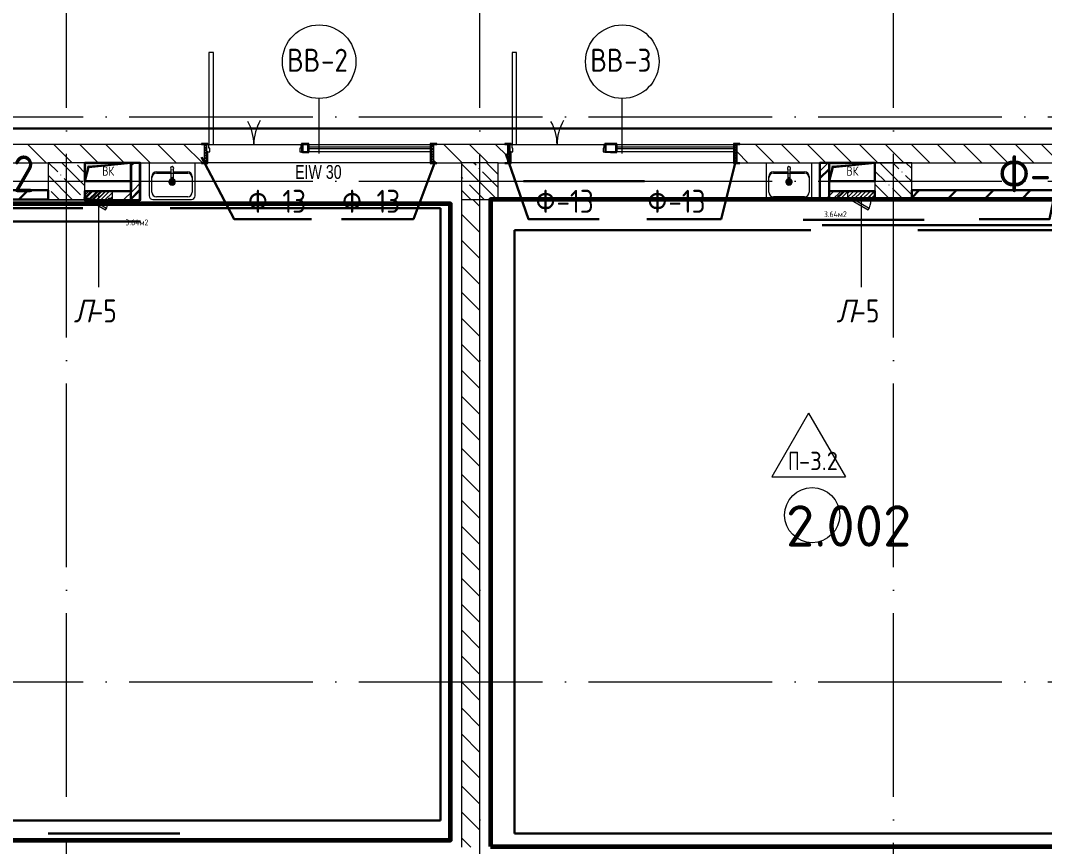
# Model space of a CAD drawing. Header units: millimetres. Extents: x -592259 to 288321, y -552984 to 293768.
# Drawn here: x 12149 to 23294, y -78561 to -69572 of the extents above; entities that cross this region are included whole.
import ezdxf

# ---------------------------------------------------------------- set-up
doc = ezdxf.new("R2010")
doc.units = ezdxf.units.MM
doc.linetypes.add('ADSK_Линия сетки', pattern=[2500, 2000, -250, 0, -250])
for name, color, linetype, lineweight in [('0.3) ПГП 6 вып', 4, 'Continuous', 30), ('2)Фарх готовы', 3, 'Continuous', 30), ('2)Фархверки', 40, 'Continuous', 30), ('4) Штукатурка', 6, 'Continuous', 30), ('4.5) Штук Гипсовая по ЖБ', 6, 'Continuous', 30), ('4.6) Швы', 6, 'Continuous', 30), ('4.7) Штук. 6 вып.', 6, 'Continuous', 30), ('6.1) Шпаклевка 5 вып.', 160, 'Continuous', 60), ('A-AREA-____-IDEN', 250, 'Continuous', 9), ('A-DETL-GENF-OTLN', 250, 'Continuous', 5), ('A-DOOR-____-IDEN', 250, 'Continuous', 9), ('A-DOOR-____-MCUT', 250, 'Continuous', 5), ('A-DOOR-____-OTLN', 250, 'Continuous', 5), ('A-DOOR-FRAM-MCUT', 250, 'Continuous', 5), ('A-DOOR-FRAM-OTLN', 250, 'Continuous', 5), ('A-DOOR-GLAZ-MCUT', 250, 'Continuous', 5), ('A-FLOR-____-IDEN', 250, 'Continuous', 9), ('A-FLOR-____-OTLN', 250, 'Continuous', 9), ('A-GENM-____-MCUT', 250, 'Continuous', 25), ('A-GENM-____-OTLN', 250, 'Continuous', 9), ('A-GLAZ-____-OTLN', 250, 'Continuous', 5), ('A-WALL-____-MCUT', 250, 'Continuous', 13), ('A-WALL-____-PATT', 250, 'Continuous', 13), ('P-SANR-FIXT-OTLN', 250, 'Continuous', 9), ('S-COLS-____-MCUT', 250, 'Continuous', 25), ('S-COLS-____-OTLN', 250, 'Continuous', 9), ('S-GRID-____-OTLN', 250, 'Continuous', 9), ('КР_Отверстия_ВК', 250, 'Continuous', 30)]:
    doc.layers.add(name, color=color, linetype=linetype, lineweight=lineweight)
doc.styles.add('Arial Narrow', font='ARIALN.TTF', dxfattribs={"width": 0.9, "height": 150})
doc.styles.add('GOST Common_1', font='', dxfattribs={"width": 0.9, "height": 250})
doc.styles.add('ISOCPEUR', font='isocpeur.ttf', dxfattribs={"width": 0.8, "height": 100})
doc.styles.add('ISOCPEUR_1', font='isocpeur.ttf', dxfattribs={"width": 0.9, "height": 250})
doc.styles.add('ISOCPEUR_2', font='isocpeur.ttf', dxfattribs={"height": 160})
doc.styles.add('ISOCPEUR_I_1', font='ГОСТ тип А.ttf', dxfattribs={"height": 2500})
doc.styles.add('А3', font='ГОСТ тип А.ttf')
doc.styles.get('GOST Common_1').set_extended_font_data('GOST Common')
pattern_1 = [(135, (1051.41, 164.685), (-14.1421, -14.1421), []), (225, (1051.41, 164.685), (14.1421, -14.1421), [])]
pattern_2 = [(45, (-1071.384, 164.685), (-14.1421, 14.1421), []), (135, (-1071.384, 164.685), (-14.1421, -14.1421), [])]
pattern_3 = [(45, (-601.3, -122294.8), (-224.5064, 224.5064), []), (45, (-521.92, -122294.8), (0, 449.0128), []), (45, (-680.67, -122294.8), (0, 449.0128), [])]

# ---------------------------------------------------------------- blocks, each defined once
blk = doc.blocks.new('Раковина_АИ_3D_Рен_МГН_Santek Neo 50 - Раковина 500x400x170-V6-АР1_Маркировочный план 2 этажа С1')
at = {"layer": 'P-SANR-FIXT-OTLN', "lineweight": 5}
for p, q in [((-250, 25), (-250, -335)), ((250, -335), (250, 25)), ((-170, -75), (-10, -75)), ((-170, -90), (170, -90)), ((-10, -167), (-10, -50)), ((10, -50), (10, -167)), ((10, -75), (170, -75)), ((-220, -295), (-220, -125)), ((-220, -295), (-220, -140)), ((35, -185), (-35, -185)), ((-10, -167), (10, -167)), ((-6, -137), (-7, -137)), ((-7, -137), (-7, -137)), ((-6, -137), (6, -137)), ((0, -150), (0, -220)), ((7, -137), (6, -137)), ((7, -137), (7, -137)), ((220, -125), (220, -295)), ((220, -140), (220, -295)), ((-210, -375), (210, -375)), ((170, -345), (-170, -345)), ((170, -345), (-170, -345))]:
    blk.add_line(p, q, dxfattribs=at)
for centre, radius, start, end in [((-170, -125), 50, 90, 180), ((-170, -140), 50, 90, 180), ((0, -35), 18, 360, 180), ((0, -35), 18, 180, 250.809), ((0, -35), 18, 289.191, 360), ((0, -35), 18, 295.1932, 300), ((0, -35), 18, 309.9994, 315), ((0, -35), 18, 324.9997, 330), ((170, -125), 50, 0, 90), ((170, -140), 50, 0, 90), ((0, -185), 35, 0, 180), ((0, -185), 35, 106.6727, 180), ((0, -185), 35, 180, 0), ((0, -185), 35, 180, 360), ((0, -185), 23, 360, 180), ((0, -185), 23, 115.3299, 180), ((0, -185), 23, 180, 360), ((0, -185), 23, 180, 360), ((0, -185), 35, 0, 73.3273), ((0, -185), 23, 360, 64.6701), ((-170, -295), 50, 180, 270), ((-170, -295), 50, 180, 270), ((170, -295), 50, 270, 0), ((170, -295), 50, 270, 0), ((-210, -335), 40, 180, 270), ((210, -335), 40, 270, 0)]:
    blk.add_arc(centre, radius, start, end, dxfattribs=at)
for points in [[(-6, -52), (-6, -52), (-6, -52), (-6, -52)], [(6, -52), (6, -52), (6, -52), (6, -52)]]:
    blk.add_open_spline(points, degree=3, dxfattribs=at)
blk = doc.blocks.new('Сифон Orio для МГН - Сифон бутылочный-V7-АР1_Маркировочный план 2 этажа С1')
at = {"layer": 'P-SANR-FIXT-OTLN', "lineweight": 5}
for start, end in [(90, 233.7432), (165, 233.7432), (165, 233.7432), (165, 180), (105, 135), (105, 135), (306.2568, 90), (345, 75), (345, 75), (45, 75), (345, 15), (195, 233.7432), (306.2568, 315), (306.2568, 315), (306.2568, 315)]:
    blk.add_arc((0, 0), 16, start, end, dxfattribs=at)
blk = doc.blocks.new('Дверь_СКБ_2Ст_Фрамуга2 - Н_ВВ-3_2500x2600h_Учебные помещения_Фрамуга слева-42054644-АР1_Маркировочный план 2 этажа С1')
at = {"layer": 'A-DOOR-____-OTLN'}
h = blk.add_hatch(dxfattribs=at)
h.set_pattern_fill('FP_12', color=256, style=0, pattern_type=2)
h.set_pattern_definition(pattern_1)
h.paths.add_polyline_path([(1262.5, -100), (1262.5, 100), (1237.5, 100), (1237.5, -100)])
at = {"layer": 'A-DOOR-FRAM-OTLN'}
h = blk.add_hatch(dxfattribs=at)
h.set_pattern_fill('FP_13', color=256, style=0, pattern_type=2)
h.set_pattern_definition(pattern_2)
h.paths.add_polyline_path([(-1212.5, -100), (-1212.5, 100), (-1237.5, 100), (-1237.5, -100)])
at = {"layer": 'A-DOOR-____-MCUT'}
for p, q in [((-1187.5, 1100), (-1187.5, 100)), ((-1137.5, 1100), (-1187.5, 1100)), ((-1137.5, 100), (-1137.5, 1100)), ((-1187.5, 100), (-1137.5, 100))]:
    blk.add_line(p, q, dxfattribs=at)
at = {"layer": 'A-DOOR-____-OTLN'}
for centre, radius, start, end in [((-1197.5, 100), 500, 360, 30), ((-177.5, 100), 520, 150, 180)]:
    blk.add_arc(centre, radius, start, end, dxfattribs=at)
at = {"layer": 'A-DOOR-FRAM-MCUT'}
for p, q in [((-1197.5, 108), (-1267.5, 108)), ((-1267.5, 108), (-1267.5, 100)), ((-1267.5, 100), (-1197.5, 100)), ((-1212.5, 100), (-1237.5, 100)), ((-1237.5, 100), (-1237.5, -100)), ((-1187.5, 100), (-1212.5, 100)), ((-1212.5, 100), (-1212.5, 20)), ((-1212.5, -100), (-1212.5, 100)), ((-1212.5, 20), (-1177.5, 20)), ((-1197.5, 20), (-1212.5, 20)), ((-1212.5, 20), (-1212.5, -100)), ((-1197.5, 100), (-1197.5, 108)), ((-1197.5, -100), (-1197.5, 20)), ((-1187.5, 60), (-1187.5, 100)), ((-1177.5, 60), (-1187.5, 60)), ((-1177.5, 20), (-1177.5, 60)), ((-187.5, 60), (-197.5, 60)), ((-197.5, 60), (-197.5, 20)), ((-197.5, 20), (-162.5, 20)), ((-187.5, 100), (-187.5, 60)), ((-162.5, 100), (-187.5, 100)), ((-177.5, 108), (-177.5, 100)), ((-107.5, 108), (-177.5, 108)), ((-177.5, 100), (-177.5, 20)), ((-177.5, 12), (-177.5, 20)), ((-107.5, 12), (-177.5, 12)), ((-62.5, 100), (-162.5, 100)), ((-162.5, 20), (-162.5, 100)), ((-162.5, 20), (-162.5, 100)), ((-62.5, 20), (-162.5, 20)), ((-117.5, 108), (-117.5, 100)), ((-47.5, 108), (-117.5, 108)), ((-117.5, 20), (-117.5, 12)), ((-117.5, 12), (-47.5, 12)), ((-107.5, 100), (-107.5, 108)), ((-107.5, 20), (-107.5, 12)), ((-62.5, 100), (-62.5, 20)), ((-47.5, 100), (-47.5, 108)), ((-47.5, 100), (-47.5, 20)), ((-47.5, 100), (1237.5, 100)), ((-47.5, 12), (-47.5, 20)), ((1237.5, 20), (-47.5, 20)), ((1292.5, 108), (1222.5, 108)), ((1222.5, 108), (1222.5, 100)), ((1222.5, 100), (1222.5, 20)), ((1222.5, 100), (1292.5, 100)), ((1237.5, 20), (1222.5, 20)), ((1222.5, 20), (1222.5, -100)), ((1237.5, 100), (1237.5, 20)), ((1262.5, 100), (1237.5, 100)), ((1237.5, 100), (1237.5, -100)), ((1237.5, -100), (1237.5, 20)), ((1262.5, -100), (1262.5, 100)), ((1292.5, 100), (1292.5, 108)), ((-1197.5, -100), (-1267.5, -100)), ((-1267.5, -100), (-1267.5, -108)), ((-1267.5, -108), (-1197.5, -108)), ((-1237.5, -100), (-1212.5, -100)), ((-1212.5, -100), (-1197.5, -100)), ((-1197.5, -108), (-1197.5, -100)), ((1222.5, -100), (1237.5, -100)), ((1292.5, -100), (1222.5, -100)), ((1222.5, -100), (1222.5, -108)), ((1222.5, -108), (1292.5, -108)), ((1237.5, -100), (1262.5, -100)), ((1292.5, -108), (1292.5, -100))]:
    blk.add_line(p, q, dxfattribs=at)
at = {"layer": 'A-DOOR-GLAZ-MCUT'}
for p, q in [((1222.5, 70), (-62.5, 70)), ((1222.5, 50), (-62.5, 50))]:
    blk.add_line(p, q, dxfattribs=at)
blk = doc.blocks.new('Дверь_СКБ_2Ст_Фрамуга1 - Н_ВВ-2_2500x2600h_Учебные помещения_Фрамуга слева-41967857-АР1_Маркировочный план 2 этажа С1')
at = {"layer": 'A-DOOR-____-OTLN'}
h = blk.add_hatch(dxfattribs=at)
h.set_pattern_fill('FP_12', color=256, style=0, pattern_type=2)
h.set_pattern_definition(pattern_1)
h.paths.add_polyline_path([(1262.5, -100), (1262.5, 100), (1237.5, 100), (1237.5, -100)])
at = {"layer": 'A-DOOR-FRAM-OTLN'}
h = blk.add_hatch(dxfattribs=at)
h.set_pattern_fill('FP_13', color=256, style=0, pattern_type=2)
h.set_pattern_definition(pattern_2)
h.paths.add_polyline_path([(-1212.5, -100), (-1212.5, 100), (-1237.5, 100), (-1237.5, -100)])
at = {"layer": 'A-DOOR-____-MCUT'}
for p, q in [((-1187.5, 1100), (-1187.5, 100)), ((-1137.5, 1100), (-1187.5, 1100)), ((-1137.5, 100), (-1137.5, 1100)), ((-1187.5, 100), (-1137.5, 100))]:
    blk.add_line(p, q, dxfattribs=at)
at = {"layer": 'A-DOOR-____-OTLN'}
for centre, radius, start, end in [((-1197.5, 100), 500, 360, 30), ((-177.5, 100), 520, 150, 180)]:
    blk.add_arc(centre, radius, start, end, dxfattribs=at)
at = {"layer": 'A-DOOR-FRAM-MCUT'}
for p, q in [((-1197.5, 108), (-1267.5, 108)), ((-1267.5, 108), (-1267.5, 100)), ((-1267.5, 100), (-1197.5, 100)), ((-1212.5, 100), (-1237.5, 100)), ((-1237.5, 100), (-1237.5, -100)), ((-1187.5, 100), (-1212.5, 100)), ((-1212.5, 100), (-1212.5, 20)), ((-1212.5, -100), (-1212.5, 100)), ((-1212.5, 20), (-1177.5, 20)), ((-1197.5, 20), (-1212.5, 20)), ((-1212.5, 20), (-1212.5, -100)), ((-1197.5, 100), (-1197.5, 108)), ((-1197.5, -100), (-1197.5, 20)), ((-1187.5, 60), (-1187.5, 100)), ((-1177.5, 60), (-1187.5, 60)), ((-1177.5, 20), (-1177.5, 60)), ((-187.5, 60), (-197.5, 60)), ((-197.5, 60), (-197.5, 20)), ((-197.5, 20), (-162.5, 20)), ((-187.5, 100), (-187.5, 60)), ((-162.5, 100), (-187.5, 100)), ((-177.5, 108), (-177.5, 100)), ((-107.5, 108), (-177.5, 108)), ((-177.5, 100), (-177.5, 20)), ((-177.5, 12), (-177.5, 20)), ((-107.5, 12), (-177.5, 12)), ((-167.5, 108), (-167.5, 100)), ((-97.5, 108), (-167.5, 108)), ((-167.5, 20), (-167.5, 12)), ((-167.5, 12), (-97.5, 12)), ((-112.5, 100), (-162.5, 100)), ((-162.5, 20), (-162.5, 100)), ((-162.5, 20), (-162.5, 100)), ((-112.5, 20), (-162.5, 20)), ((-112.5, 100), (-112.5, 20)), ((-107.5, 100), (-107.5, 108)), ((-107.5, 20), (-107.5, 12)), ((-97.5, 100), (-97.5, 108)), ((-97.5, 100), (-97.5, 20)), ((-97.5, 100), (1237.5, 100)), ((-97.5, 12), (-97.5, 20)), ((1237.5, 20), (-97.5, 20)), ((1292.5, 108), (1222.5, 108)), ((1222.5, 108), (1222.5, 100)), ((1222.5, 100), (1222.5, 20)), ((1222.5, 100), (1292.5, 100)), ((1237.5, 20), (1222.5, 20)), ((1222.5, 20), (1222.5, -100)), ((1237.5, 100), (1237.5, 20)), ((1262.5, 100), (1237.5, 100)), ((1237.5, 100), (1237.5, -100)), ((1237.5, -100), (1237.5, 20)), ((1262.5, -100), (1262.5, 100)), ((1292.5, 100), (1292.5, 108)), ((-1197.5, -100), (-1267.5, -100)), ((-1267.5, -100), (-1267.5, -108)), ((-1267.5, -108), (-1197.5, -108)), ((-1237.5, -100), (-1212.5, -100)), ((-1212.5, -100), (-1197.5, -100)), ((-1197.5, -108), (-1197.5, -100)), ((1222.5, -100), (1237.5, -100)), ((1292.5, -100), (1222.5, -100)), ((1222.5, -100), (1222.5, -108)), ((1222.5, -108), (1292.5, -108)), ((1237.5, -100), (1262.5, -100)), ((1292.5, -108), (1292.5, -100))]:
    blk.add_line(p, q, dxfattribs=at)
at = {"layer": 'A-DOOR-GLAZ-MCUT'}
for p, q in [((1222.5, 70), (-112.5, 70)), ((1222.5, 50), (-112.5, 50))]:
    blk.add_line(p, q, dxfattribs=at)
blk = doc.blocks.new('_Wn_-As_OpeningMEP_floor__Rectangular - _Wn_-As_OpeningMEP_floor__Rectangular-V14-АР1_Маркировочный план 2 этажа С1')
at = {"layer": 'A-DETL-GENF-OTLN'}
for p, q in [((-250, -50), (-212, 112)), ((-212, 112), (250, 150))]:
    blk.add_line(p, q, dxfattribs=at)
blk = doc.blocks.new('_Wn_-As_OpeningMEP_floor__Rectangular - _Wn_-As_OpeningMEP_floor__Rectangular-V19-АР1_Маркировочный план 2 этажа С1')
at = {"layer": 'A-DETL-GENF-OTLN'}
for p, q in [((-250, -50), (-212, 112)), ((-212, 112), (250, 150))]:
    blk.add_line(p, q, dxfattribs=at)
blk = doc.blocks.new('BSC_Колонна _Прямоугольная - 400x400-V25-АР1_Маркировочный план 2 этажа С1')
at = {"layer": 'S-COLS-____-OTLN', "lineweight": 5}
h = blk.add_hatch(dxfattribs=at)
h.set_pattern_fill('FP_28', color=256, style=0, pattern_type=2)
h.set_pattern_definition([(135, (-13250, -50975), (-142.5619, -142.5619), []), (135, (-13107.44, -50975), (-142.5619, -142.5619), [252.016, -50.403, 3.353, -47.05])])
h.paths.add_polyline_path([(-200, -200), (200, -200), (200, 200), (-200, 200)])
at = {"layer": 'S-COLS-____-MCUT', "lineweight": 5}
for p, q in [((200, 200), (-200, 200)), ((-200, 200), (-200, -200)), ((200, -109), (200, 200)), ((200, -200), (200, -109)), ((-200, -200), (200, -200))]:
    blk.add_line(p, q, dxfattribs=at)
blk = doc.blocks.new('BSC_Колонна _Прямоугольная - 400x400-V26-АР1_Маркировочный план 2 этажа С1')
at = {"layer": 'S-COLS-____-OTLN', "lineweight": 5}
h = blk.add_hatch(dxfattribs=at)
h.set_pattern_fill('FP_29', color=256, style=0, pattern_type=2)
h.set_pattern_definition([(135, (-17750, -50975), (-142.5619, -142.5619), []), (135, (-17607.44, -50975), (-142.5619, -142.5619), [252.016, -50.403, 3.353, -47.05])])
h.paths.add_polyline_path([(-200, -200), (200, -200), (200, 200), (-200, 200)])
at = {"layer": 'S-COLS-____-MCUT', "lineweight": 5}
for p, q in [((200, 200), (-200, 200)), ((-200, 200), (-200, -200)), ((200, -200), (200, 200)), ((-200, -200), (200, -200))]:
    blk.add_line(p, q, dxfattribs=at)
blk = doc.blocks.new('АР_Люк - ЛРС_ВК_300х400_внутренний_RAL 9003-42734016-АР1_Маркировочный план 2 этажа С1')
at = {"layer": 'A-DOOR-____-OTLN'}
h = blk.add_hatch(dxfattribs=at)
h.set_pattern_fill('FP_53', color=256, style=0, pattern_type=2)
h.set_pattern_definition([(45, (125, 0), (-22.6274, 22.6274), [])])
h.paths.add_polyline_path([(275, 50), (-25, 50), (-25, -50), (275, -50)])
at = {"layer": 'A-DETL-GENF-OTLN'}
for p, q in [((275, 50), (-25, 50)), ((-25, 50), (-25, -50)), ((275, -50), (275, 50)), ((-25, -50), (275, -50))]:
    blk.add_line(p, q, dxfattribs=at)
at = {"layer": 'A-DOOR-____-MCUT', "lineweight": 5}
for p, q in [((48, 155), (38, 138)), ((38, 138), (220, 33)), ((230, 50), (48, 155)), ((20, 50), (-15, 50)), ((-15, 50), (-15, 30)), ((-15, 30), (20, 30)), ((20, 30), (20, 50)), ((220, 33), (230, 50)), ((265, 50), (230, 50)), ((230, 50), (230, 30)), ((230, 30), (265, 30)), ((265, 30), (265, 50))]:
    blk.add_line(p, q, dxfattribs=at)
blk.add_arc((230, 50), 210, 150, 180, dxfattribs=at)
at = {"layer": 'A-DOOR-____-OTLN'}
blk.add_line((230, 50), (48, 155), dxfattribs=at)
blk = doc.blocks.new('ASML_АР_Отделка Люка - ВО Отделка люков_Грунтовка 0_Шпатлевка 0_Окраска 0_0-42467640-АР1_Маркировочный план 2 этажа С1')
at = {"layer": 'A-GENM-____-MCUT', "lineweight": 5}
for p, q in [((-140, 3), (-150, 3)), ((-150, 3), (-150, 0)), ((65, 3), (-105, 3)), ((150, 3), (140, 3)), ((150, 0), (150, 3)), ((-150, 0), (-140, 0)), ((-105, 0), (70, 0)), ((103, 0), (105, 0)), ((140, 0), (150, 0))]:
    blk.add_line(p, q, dxfattribs=at)
blk = doc.blocks.new('AAR_СКБ_Марка_Помещения_мал - Номер-28977439-АР1_Маркировочный план 2 этажа С1')
at = {"layer": 'A-AREA-____-IDEN'}
blk.add_circle((-0.03, 0), 3, dxfattribs=at)
blk = doc.blocks.new('AAR_СКБ_Марка_Перекрытия - Марка пола-17325028-АР1_Маркировочный план 2 этажа С1')
at = {"layer": 'A-FLOR-____-IDEN'}
for p, q in [((0, 6.93), (-4, 0)), ((0, 6.93), (4, 0)), ((-4, 0), (4, 0))]:
    blk.add_line(p, q, dxfattribs=at)
blk = doc.blocks.new('ADSK_Марка_Дверь - Типоразмер_ADSK_Марка-30565456-АР1_Маркировочный план 2 этажа С1')
at = {"layer": 'A-DOOR-____-IDEN'}
blk.add_circle((0, 0), 4, dxfattribs=at)
blk = doc.blocks.new('*U2808')
at = {"linetype": 'ByBlock', "lineweight": -2, "ltscale": 5}
h = blk.add_hatch(color=0, dxfattribs=at)
h.dxf.hatch_style = 1
h.paths.add_polyline_path([(82, -93), (1000, 0), (0, 0), (0, -400)])
at = {"color": 0, "linetype": 'ByBlock', "lineweight": -2, "ltscale": 5}
blk.add_lwpolyline([(0, 0), (1000, 0), (1000, -400), (0, -400)], close=True, dxfattribs=at)
blk.add_lwpolyline([(1000, 0), (82, -93), (0, -400)], dxfattribs=at)

msp = doc.modelspace()

# ---------------------------------------------------------------- hatches: boundary and pattern name
at = {"layer": '0.3) ПГП 6 вып'}
h = msp.add_hatch(dxfattribs=at)
h.set_pattern_fill('ANSI31', color=4, scale=90)
h.paths.add_polyline_path([(13448.7298, -71528.7883), (13348.7298, -71528.7883), (13348.7298, -71119.7878), (13448.7298, -71119.7878)])
h = msp.add_hatch(dxfattribs=at)
h.set_pattern_fill('ANSI31', color=4, scale=90)
h.paths.add_polyline_path([(20848.6859, -71528.7883), (20948.6859, -71528.7883), (20948.6859, -71119.7878), (20848.6859, -71119.7878)])
h = msp.add_hatch(dxfattribs=at)
h.set_pattern_fill('ANSI31', color=4, scale=90)
h.paths.add_polyline_path([(8348.7078, -71519.7878), (12448.7078, -71519.7878), (12448.7078, -71419.7878), (8348.7078, -71419.7878)])
h = msp.add_hatch(dxfattribs=at)
h.set_pattern_fill('ANSI31', color=4, scale=90)
h.paths.add_polyline_path([(13348.7298, -71528.7883), (12848.7078, -71528.7883), (12848.7078, -71428.7883), (13348.7298, -71428.7883)])
h = msp.add_hatch(dxfattribs=at)
h.set_pattern_fill('ANSI31', color=4, scale=90)
h.paths.add_polyline_path([(20948.6859, -71528.7883), (21448.7078, -71528.7883), (21448.7078, -71428.7883), (20948.6859, -71428.7883)])
h = msp.add_hatch(dxfattribs=at)
h.set_pattern_fill('ANSI31', color=4, scale=90)
h.paths.add_polyline_path([(21848.7078, -71519.7878), (25948.7078, -71519.7878), (25948.7078, -71419.7878), (21848.7078, -71419.7878)])
at = {"layer": 'A-WALL-____-PATT', "lineweight": 15, "true_color": 0x000000}
h = msp.add_hatch(dxfattribs=at)
h.set_pattern_fill('FP_7', color=18, style=0, pattern_type=2)
h.set_pattern_definition(pattern_3)
h.paths.add_polyline_path([(13458.7078, -71428.7878), (13458.7078, -71119.7883), (13358.7078, -71119.7883), (13358.7078, -71428.7878)])
h = msp.add_hatch(dxfattribs=at)
h.set_pattern_fill('FP_7', color=18, style=0, pattern_type=2)
h.set_pattern_definition(pattern_3)
h.paths.add_polyline_path([(20948.6859, -71528.7883), (20948.6859, -71119.7883), (20848.6859, -71119.7883), (20848.6859, -71528.7883)])
h = msp.add_hatch(dxfattribs=at)
h.set_pattern_fill('FP_7', color=18, style=0, pattern_type=2)
h.set_pattern_definition(pattern_3)
h.paths.add_polyline_path([(13344.8428, -71528.7878), (13458.7078, -71528.7878), (13458.7078, -71428.7878), (12848.7078, -71428.7878), (12848.7078, -71525.7878), (12858.6859, -71525.4544), (12858.6859, -71508.7878), (12893.6859, -71508.7878), (12893.6859, -71525.7878), (12895.418, -71525.7878), (12903.6859, -71511.4672), (12928.4898, -71525.7878), (13103.6859, -71525.7878), (13103.6859, -71508.7878), (13138.6859, -71508.7878), (13138.6859, -71525.7878), (13148.6859, -71525.7878), (13148.6859, -71528.7878)])
h = msp.add_hatch(dxfattribs=at)
h.set_pattern_fill('FP_7', color=18, style=0, pattern_type=2)
h.set_pattern_definition(pattern_3)
h.paths.add_polyline_path([(21448.6859, -71528.7883), (21648.6859, -71528.7883), (21648.6859, -71519.7878), (21448.6859, -71519.7878), (21448.6859, -71428.7883), (20948.6859, -71428.7883), (20948.6859, -71528.7883), (21148.6859, -71528.7883), (21148.6859, -71525.7883), (21158.6859, -71525.7883), (21158.6859, -71508.7883), (21193.6859, -71508.7883), (21193.6859, -71525.7883), (21195.418, -71525.7883), (21203.6859, -71511.4678), (21228.4898, -71525.7883), (21403.6859, -71525.7883), (21403.6859, -71508.7883), (21438.6859, -71508.7883), (21438.6859, -71525.7883), (21448.6859, -71525.7883)])
h = msp.add_hatch(dxfattribs=at)
h.set_pattern_fill('FP_1', color=18, style=0, pattern_type=2)
h.set_pattern_definition([(135, (-601.3, -122294.79), (-141.42136, -141.42136), [])])
h.paths.add_polyline_path([(16948.7078, -78569.7878), (17148.7078, -78569.7878), (17148.7078, -71519.7878), (16948.7078, -71519.7878), (16948.7078, -78264.7853)])
at = {"layer": 'S-COLS-____-OTLN', "lineweight": 5, "true_color": 0x000000}
h = msp.add_hatch(dxfattribs=at)
h.set_pattern_fill('FP_23', color=18, style=0, pattern_type=2)
h.set_pattern_definition([(135, (-601.3, -122294.79), (-142.5612, -142.5612), []), (135, (-458.73, -122294.79), (-142.5612, -142.5612), [252.016, -50.403, 3.353, -47.05])])
h.paths.add_polyline_path([(21448.7078, -71519.7878), (21848.7078, -71519.7878), (21848.7078, -71119.7878), (21448.7078, -71119.7878), (21448.7078, -71428.7883)])

# ---------------------------------------------------------------- linework, layer by layer
at = {"layer": '0.3) ПГП 6 вып'}
for points in [[(13448.7298, -71528.7883), (13348.7298, -71528.7883), (13348.7298, -71119.7878), (13448.7298, -71119.7878)], [(20848.6859, -71528.7883), (20948.6859, -71528.7883), (20948.6859, -71119.7878), (20848.6859, -71119.7878)], [(8348.7078, -71519.7878), (12448.7078, -71519.7878), (12448.7078, -71419.7878), (8348.7078, -71419.7878)], [(13348.7298, -71528.7883), (12848.7078, -71528.7883), (12848.7078, -71428.7883), (13348.7298, -71428.7883)], [(20948.6859, -71528.7883), (21448.7078, -71528.7883), (21448.7078, -71428.7883), (20948.6859, -71428.7883)], [(21848.7078, -71519.7878), (25948.7078, -71519.7878), (25948.7078, -71419.7878), (21848.7078, -71419.7878)]]:
    msp.add_lwpolyline(points, close=True, dxfattribs=at)
at = {"layer": '2)Фарх готовы'}
msp.add_lwpolyline([(23476.9089, -71107.7277), (23348.9434, -71732.3145), (23283.665, -71732.3145), (22583.665, -71732.3145)], dxfattribs=at)
at = {"layer": '2)Фархверки'}
for points in [[(14118.5762, -71059.2982), (14473.1116, -71732.3145), (14617.3294, -71732.3145), (15317.3294, -71732.3145)], [(17429.5541, -71023.2437), (17675.9261, -71732.3145), (17748.035, -71732.3145), (18448.035, -71732.3145)], [(19935.338, -71095.3526), (19773.093, -71732.3145), (19664.9296, -71732.3145), (18964.9296, -71732.3145)], [(16654.4055, -71125.398), (16426.0607, -71732.3145), (16341.9336, -71732.3145), (15641.9336, -71732.3145)]]:
    msp.add_lwpolyline(points, dxfattribs=at)
at = {"layer": '4) Штукатурка'}
for p, q in [((31702.9952, -70747.9048), (-337.025, -70747.9048)), ((4127.9637, -71613.0063), (12827.5696, -71613.0063)), ((13778.3025, -71613.0063), (16721.3718, -71613.0063)), ((16721.3718, -71613.0063), (16721.3718, -78279.3764)), ((17524.0221, -78420.707), (17524.0221, -71852.7854)), ((17524.0221, -71852.7854), (20750.1221, -71852.7854)), ((21913.2032, -71852.7854), (25900.3328, -71852.7854))]:
    msp.add_line(p, q, dxfattribs=at)
at = {"layer": '4.5) Штук Гипсовая по ЖБ'}
for p, q in [((16721.3718, -78279.3764), (-296.206, -78279.3764)), ((25900.3328, -78420.707), (17524.0221, -78420.707))]:
    msp.add_line(p, q, dxfattribs=at)
at = {"layer": '4.6) Швы'}
for points in [[(13871.8276, -70747.9048), (15189.523, -70747.9048)], [(17498.7078, -70747.9048), (18816.4033, -70747.9048)], [(17623.1395, -71319.7878), (18940.835, -71319.7878)], [(14048.7078, -71613.0063), (15366.4033, -71613.0063)], [(20667.7555, -71740.1216), (21985.451, -71740.1216)], [(12448.7078, -78420.707), (13882.0005, -78420.707)], [(17524.0221, -78420.707), (18957.3148, -78420.707)], [(21255.0799, -78420.707), (22688.3726, -78420.707)], [(23237.2383, -78420.707), (24670.5309, -78420.707)]]:
    msp.add_lwpolyline(points, dxfattribs=at)
at = {"layer": '4.7) Штук. 6 вып.'}
for points in [[(2765.4566, -71759.8314), (13455.0818, -71759.8314)], [(20875.1629, -71798.6322), (26148.7078, -71798.6322)]]:
    msp.add_lwpolyline(points, dxfattribs=at)
at = {"layer": '6.1) Шпаклевка 5 вып.'}
for points in [[(17262.7896, -78559.7878), (25948.6859, -78559.7878), (25948.6859, -71519.7878), (17262.7896, -71519.7878)], [(-387.8462, -78491.7872), (16828.2436, -78491.7872), (16828.2436, -71565.2805), (-387.8462, -71565.2805)]]:
    msp.add_lwpolyline(points, close=True, dxfattribs=at)
at = {"layer": 'A-DOOR-____-IDEN', "color": 18, "true_color": 0x000000}
for p, q in [((15398.7298, -71019.7883), (15398.7298, -70419.7883)), ((18698.7078, -71019.7883), (18698.7078, -70419.7883)), ((12998.6859, -71478.7878), (12998.6859, -72474.2642)), ((21298.6859, -71478.7883), (21298.6859, -72474.2648))]:
    msp.add_line(p, q, dxfattribs=at)
at = {"layer": 'A-FLOR-____-OTLN', "color": 18, "lineweight": 5, "true_color": 0x000000}
for p, q in [((14248.7298, -70919.7883), (15198.7298, -70919.7883)), ((15223.7298, -70919.7883), (16608.7298, -70919.7883)), ((17548.7078, -70919.7883), (18498.7078, -70919.7883)), ((18523.7078, -70919.7883), (19908.7078, -70919.7883)), ((13348.6859, -71119.7883), (13348.6859, -71319.7883)), ((16608.7298, -71119.7883), (14188.7298, -71119.7883)), ((19908.7078, -71119.7883), (17488.7078, -71119.7883)), ((13348.6859, -71319.7883), (12848.7078, -71319.7883)), ((21448.7078, -71319.7883), (20948.7078, -71319.7883)), ((12448.7078, -71528.7878), (12448.7078, -71519.7878)), ((12848.6859, -71528.7878), (12448.7078, -71528.7878))]:
    msp.add_line(p, q, dxfattribs=at)
at = {"layer": 'A-WALL-____-MCUT', "color": 18, "lineweight": 15, "true_color": 0x000000}
for p, q in [((14118.7298, -70919.7883), (10814.79, -70919.7883)), ((17418.7078, -70919.7883), (16678.7298, -70919.7883)), ((26548.7078, -70919.7883), (19978.7078, -70919.7883)), ((10818.7078, -71119.7883), (12448.7078, -71119.7883)), ((12848.7078, -71119.7883), (14118.7298, -71119.7883)), ((13458.7078, -71119.7883), (13358.7078, -71119.7883)), ((13358.7078, -71119.7883), (13358.7078, -71428.7878)), ((13458.7078, -71528.7878), (13458.7078, -71119.7883)), ((16678.7298, -71119.7883), (16948.7078, -71119.7883)), ((17348.7078, -71119.7883), (17418.7078, -71119.7883)), ((19978.7078, -71119.7883), (26548.7078, -71119.7883)), ((20948.6859, -71119.7883), (20848.6859, -71119.7883)), ((20848.6859, -71119.7883), (20848.6859, -71528.7883)), ((20948.6859, -71428.7883), (20948.6859, -71119.7883)), ((13358.7078, -71428.7878), (12848.7078, -71428.7878)), ((21448.6859, -71428.7883), (20948.6859, -71428.7883)), ((21448.6859, -71519.7878), (21448.7078, -71428.7883)), ((12848.6859, -71519.7878), (12848.6859, -71525.7878)), ((13148.6859, -71528.7878), (13458.7078, -71528.7878)), ((16948.7078, -71519.7878), (16948.7078, -78569.7878)), ((17148.7078, -78569.7878), (17148.7078, -71519.7878)), ((20848.6859, -71528.7883), (21148.6859, -71528.7883)), ((21648.6859, -71519.7878), (21448.6859, -71519.7878)), ((21448.6859, -71528.7883), (21648.6859, -71528.7883)), ((21648.6859, -71528.7883), (21648.6859, -71519.7878))]:
    msp.add_line(p, q, dxfattribs=at)
at = {"layer": 'A-WALL-____-PATT', "color": 18, "linetype": 'Continuous', "lineweight": 5, "true_color": 0x000000}
for p, q in [((12429.0036, -71119.7883), (12229.0036, -70919.7883)), ((12711.8463, -71119.7883), (12511.8463, -70919.7883)), ((12994.689, -71119.7883), (12794.689, -70919.7883)), ((13277.5317, -71119.7883), (13077.5317, -70919.7883)), ((13560.2772, -71119.6912), (13360.3744, -70919.7883)), ((13842.7429, -71119.3141), (13643.2171, -70919.7883)), ((14125.2085, -71118.937), (13926.0598, -70919.7883)), ((16954.4867, -71119.7881), (16754.487, -70919.7883)), ((17237.3292, -71119.7879), (17037.3297, -70919.7883)), ((17448.7078, -71048.3238), (17320.1724, -70919.7883)), ((20348.5995, -71119.7883), (20148.5995, -70919.7883)), ((20631.4422, -71119.7883), (20431.4422, -70919.7883)), ((20914.2849, -71119.7883), (20714.2849, -70919.7883)), ((21197.1277, -71119.7883), (20997.1277, -70919.7883)), ((21479.9704, -71119.7883), (21279.9704, -70919.7883)), ((21762.8131, -71119.7883), (21562.8131, -70919.7883)), ((22045.6558, -71119.7883), (21845.6558, -70919.7883)), ((22328.4985, -71119.7883), (22128.4985, -70919.7883)), ((22611.3412, -71119.7883), (22411.3412, -70919.7883)), ((22894.1839, -71119.7883), (22694.1839, -70919.7883)), ((23177.0266, -71119.7883), (22977.0266, -70919.7883)), ((23459.8694, -71119.7883), (23259.8694, -70919.7883)), ((16671.6442, -71119.7883), (16648.7298, -71096.8738)), ((20065.7568, -71119.7883), (19948.7078, -71002.7394))]:
    msp.add_line(p, q, dxfattribs=at)
at = {"layer": 'S-COLS-____-MCUT', "color": 18, "lineweight": 5, "true_color": 0x000000}
for p, q in [((21848.7078, -71119.7878), (21448.7078, -71119.7878)), ((21448.7078, -71119.7878), (21448.7078, -71428.7883)), ((21848.7078, -71519.7878), (21848.7078, -71119.7878)), ((21648.6859, -71519.7878), (21848.7078, -71519.7878))]:
    msp.add_line(p, q, dxfattribs=at)
at = {"layer": 'S-COLS-____-OTLN', "color": 18, "lineweight": 5, "true_color": 0x000000}
for p, q in [((21448.7078, -71428.7883), (21448.7078, -71519.7878)), ((21448.7078, -71519.7878), (21648.6859, -71519.7878))]:
    msp.add_line(p, q, dxfattribs=at)
at = {"layer": 'S-GRID-____-OTLN', "color": 18, "linetype": 'ADSK_Линия сетки', "true_color": 0x000000}
for p, q in [((12648.7078, -83022.3092), (12648.7078, -61092.7832)), ((17148.7078, -83022.3092), (17148.7078, -61092.7832)), ((21648.7078, -83022.3092), (21648.7078, -61092.7832)), ((-4170.8434, -70619.7878), (72672.5335, -70619.7878)), ((-4170.8434, -71319.7878), (72672.5335, -71319.7878)), ((-4170.8434, -76769.7878), (72672.5335, -76769.7878))]:
    msp.add_line(p, q, dxfattribs=at)

# ---------------------------------------------------------------- block references
at = {"layer": 'A-AREA-____-IDEN', "color": 18, "true_color": 0x000000, "xscale": 99.99999999999993, "yscale": 99.99999999999993, "zscale": 99.99999999999993}
msp.add_blockref('AAR_СКБ_Марка_Помещения_мал - Номер-28977439-АР1_Маркировочный план 2 этажа С1', (20767.9378, -74954.8467), dxfattribs=at)
at = {"layer": 'A-DOOR-____-IDEN', "color": 18, "true_color": 0x000000, "xscale": 99.99999999999993, "yscale": 99.99999999999993, "zscale": 99.99999999999993}
for p in [(15398.7298, -70019.7883), (18698.7078, -70019.7883)]:
    msp.add_blockref('ADSK_Марка_Дверь - Типоразмер_ADSK_Марка-30565456-АР1_Маркировочный план 2 этажа С1', p, dxfattribs=at)
at = {"layer": 'A-DOOR-____-OTLN', "color": 18, "true_color": 0x000000}
for name, p in [('Дверь_СКБ_2Ст_Фрамуга1 - Н_ВВ-2_2500x2600h_Учебные помещения_Фрамуга слева-41967857-АР1_Маркировочный план 2 этажа С1', (15386.2298, -71019.7883)), ('Дверь_СКБ_2Ст_Фрамуга2 - Н_ВВ-3_2500x2600h_Учебные помещения_Фрамуга слева-42054644-АР1_Маркировочный план 2 этажа С1', (18686.2078, -71019.7883))]:
    msp.add_blockref(name, p, dxfattribs=at)
at = {"layer": 'A-DOOR-____-OTLN', "color": 18, "true_color": 0x000000, "rotation": 180}
for p in [(13123.6859, -71478.7878), (21423.6859, -71478.7883)]:
    msp.add_blockref('АР_Люк - ЛРС_ВК_300х400_внутренний_RAL 9003-42734016-АР1_Маркировочный план 2 этажа С1', p, dxfattribs=at)
at = {"layer": 'A-FLOR-____-IDEN', "color": 18, "true_color": 0x000000, "xscale": 99.99999999999993, "yscale": 99.99999999999993, "zscale": 99.99999999999993}
msp.add_blockref('AAR_СКБ_Марка_Перекрытия - Марка пола-17325028-АР1_Маркировочный план 2 этажа С1', (20725.9455, -74536.8787), dxfattribs=at)
at = {"layer": 'A-GENM-____-OTLN', "color": 18, "lineweight": 5, "true_color": 0x000000, "rotation": 180}
for p in [(12998.6859, -71525.7878), (21298.6859, -71525.7883)]:
    msp.add_blockref('ASML_АР_Отделка Люка - ВО Отделка люков_Грунтовка 0_Шпатлевка 0_Окраска 0_0-42467640-АР1_Маркировочный план 2 этажа С1', p, dxfattribs=at)
at = {"layer": 'A-GLAZ-____-OTLN', "color": 18, "true_color": 0x000000}
for name, p in [('_Wn_-As_OpeningMEP_floor__Rectangular - _Wn_-As_OpeningMEP_floor__Rectangular-V19-АР1_Маркировочный план 2 этажа С1', (13098.6859, -71269.7883)), ('_Wn_-As_OpeningMEP_floor__Rectangular - _Wn_-As_OpeningMEP_floor__Rectangular-V14-АР1_Маркировочный план 2 этажа С1', (21198.7078, -71269.7883))]:
    msp.add_blockref(name, p, dxfattribs=at)
at = {"layer": 'P-SANR-FIXT-OTLN', "color": 18, "lineweight": 5, "true_color": 0x000000}
for name, p in [('Раковина_АИ_3D_Рен_МГН_Santek Neo 50 - Раковина 500x400x170-V6-АР1_Маркировочный план 2 этажа С1', (13798.7078, -71144.7769)), ('Раковина_АИ_3D_Рен_МГН_Santek Neo 50 - Раковина 500x400x170-V6-АР1_Маркировочный план 2 этажа С1', (20512.7078, -71144.7769)), ('Сифон Orio для МГН - Сифон бутылочный-V7-АР1_Маркировочный план 2 этажа С1', (13798.7078, -71337.7883)), ('Сифон Orio для МГН - Сифон бутылочный-V7-АР1_Маркировочный план 2 этажа С1', (20512.7078, -71337.7883))]:
    msp.add_blockref(name, p, dxfattribs=at)
at = {"layer": 'S-COLS-____-OTLN', "color": 18, "lineweight": 5, "true_color": 0x000000}
for name, p in [('BSC_Колонна _Прямоугольная - 400x400-V25-АР1_Маркировочный план 2 этажа С1', (12648.7078, -71319.7878)), ('BSC_Колонна _Прямоугольная - 400x400-V26-АР1_Маркировочный план 2 этажа С1', (17148.7078, -71319.7878))]:
    msp.add_blockref(name, p, dxfattribs=at)
at = {"layer": 'КР_Отверстия_ВК', "color": 18, "true_color": 0x000000, "xscale": 0.5, "yscale": 0.5, "zscale": 0.5}
for p in [(12848.8483, -71119.7872), (20948.7078, -71119.7872)]:
    msp.add_blockref('*U2808', p, dxfattribs=at)

# ---------------------------------------------------------------- texts
at = {"layer": '0.3) ПГП 6 вып', "char_height": 63.81659, "attachment_point": 1, "style": 'А3'}
for insert in [(20891.5641, -71648.0481), (13290.3523, -71737.2151)]:
    msp.add_mtext_dynamic_manual_height_columns('3.64м2', width=1367.025343, gutter_width=319.083, heights=[0], dxfattribs=dict(at, insert=insert))
at = {"layer": '2)Фарх готовы', "char_height": 400, "width": 526.708687, "attachment_point": 1, "style": 'GOST Common_1'}
for insert in [(11322.311, -71040.5595), (22794.1129, -71040.5595)]:
    msp.add_mtext('Ф-12', dxfattribs=dict(at, insert=insert))
at = {"layer": '2)Фархверки', "attachment_point": 1}
for s, insert, char_height, width, style in [('ВК', (13038.707, -71160.8329), 100, 160.3375, 'ISOCPEUR'), ('ВК', (21138.7289, -71160.8329), 100, 160.3375, 'ISOCPEUR'), ('\\fGOST Common|b0|i0|c204|p34|;\\W.9;Ф', (14626.3985, -71414.4769), 250, 274.177125, 'GOST Common_1'), ('-13', (14852.6173, -71414.4769), 250, 526.708687, 'GOST Common_1'), ('\\fGOST Common|b0|i0|c204|p34|;\\W.9;Ф', (15651.0028, -71414.4769), 250, 274.177125, 'GOST Common_1'), ('-13', (15877.2215, -71414.4769), 250, 526.708687, 'GOST Common_1'), ('\\fGOST Common|b0|i0|c204|p34|;\\W.9;Ф', (17757.1042, -71414.4769), 250, 274.177125, 'GOST Common_1'), ('-13', (17983.3229, -71414.4769), 250, 526.708687, 'GOST Common_1'), ('\\fGOST Common|b0|i0|c204|p34|;\\W.9;Ф', (18973.9988, -71414.4769), 250, 274.177125, 'GOST Common_1'), ('-13', (19200.2176, -71414.4769), 250, 526.708687, 'GOST Common_1')]:
    msp.add_mtext(s, dxfattribs=dict(at, insert=insert, char_height=char_height, width=width, style=style))
at = {"layer": 'A-AREA-____-IDEN', "color": 18, "true_color": 0x000000, "insert": (20480.0374, -74847.3612), "char_height": 450, "width": 654.177, "attachment_point": 1, "style": 'ISOCPEUR_2'}
msp.add_mtext('2.002', dxfattribs=at)
at = {"layer": 'A-DOOR-____-IDEN', "color": 18, "true_color": 0x000000, "attachment_point": 1}
for s, insert, char_height, width, style in [('ВВ', (15049.9724, -69879.3378), 250, 447.341625, 'GOST Common_1'), ('ВВ', (18349.9504, -69879.3378), 250, 447.341625, 'GOST Common_1'), ('-3', (18719.0442, -69879.3378), 250, 389.620125, 'GOST Common_1'), ('-2', (15419.0661, -69879.3378), 250, 389.620125, 'GOST Common_1'), ('EIW 30', (15136.8298, -71145.1553), 150, 627.721312, 'Arial Narrow'), ('\\fISOCPEUR|b0|i1|c204|p34|;\\W.9;Л', (12727.8575, -72607.9101), 250, 223.670812, 'ISOCPEUR_I_1'), ('-5', (12912.4044, -72607.9101), 250, 404.0505, 'ISOCPEUR_I_1'), ('\\fISOCPEUR|b0|i1|c204|p34|;\\W.9;Л', (21027.8575, -72607.9107), 250, 223.670812, 'ISOCPEUR_I_1'), ('-5', (21212.4044, -72607.9107), 250, 404.0505, 'ISOCPEUR_I_1')]:
    msp.add_mtext(s, dxfattribs=dict(at, insert=insert, char_height=char_height, width=width, style=style))
at = {"layer": 'A-FLOR-____-IDEN', "color": 18, "true_color": 0x000000, "char_height": 200, "attachment_point": 1, "style": 'ISOCPEUR_1'}
for s, insert, width in [('\\fISOCPEUR|b0|i0|c204|p34|;\\W.7;П', (20504.6106, -74265.4929), 140.295312), ('-3.2', (20620.3658, -74265.4929), 420.885937)]:
    msp.add_mtext(s, dxfattribs=dict(at, insert=insert, width=width))

doc.saveas('drawing.dxf')
